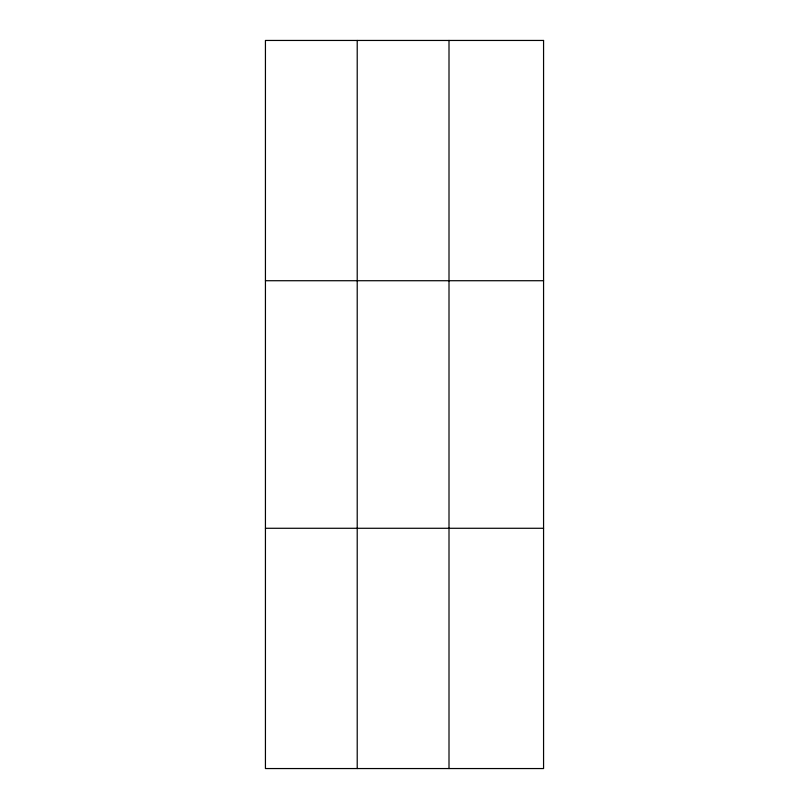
<?xml version="1.0" encoding="UTF-8"?>
<svg xmlns="http://www.w3.org/2000/svg" width="809" height="809" viewBox="0 0 809 809"><rect width="100%" height="100%" fill="white"/><g stroke="black" fill="none" stroke-linecap="round" stroke-linejoin="round"><path stroke-width="1.21" d="M357.214 40.45L357.214 768.55M449.005 40.45L449.005 768.55M265.433 280.723L543.567 280.723M265.433 528.277L543.567 528.277M543.567 40.45L543.567 768.55L265.433 768.55L265.433 40.45L543.567 40.45"/></g></svg>
